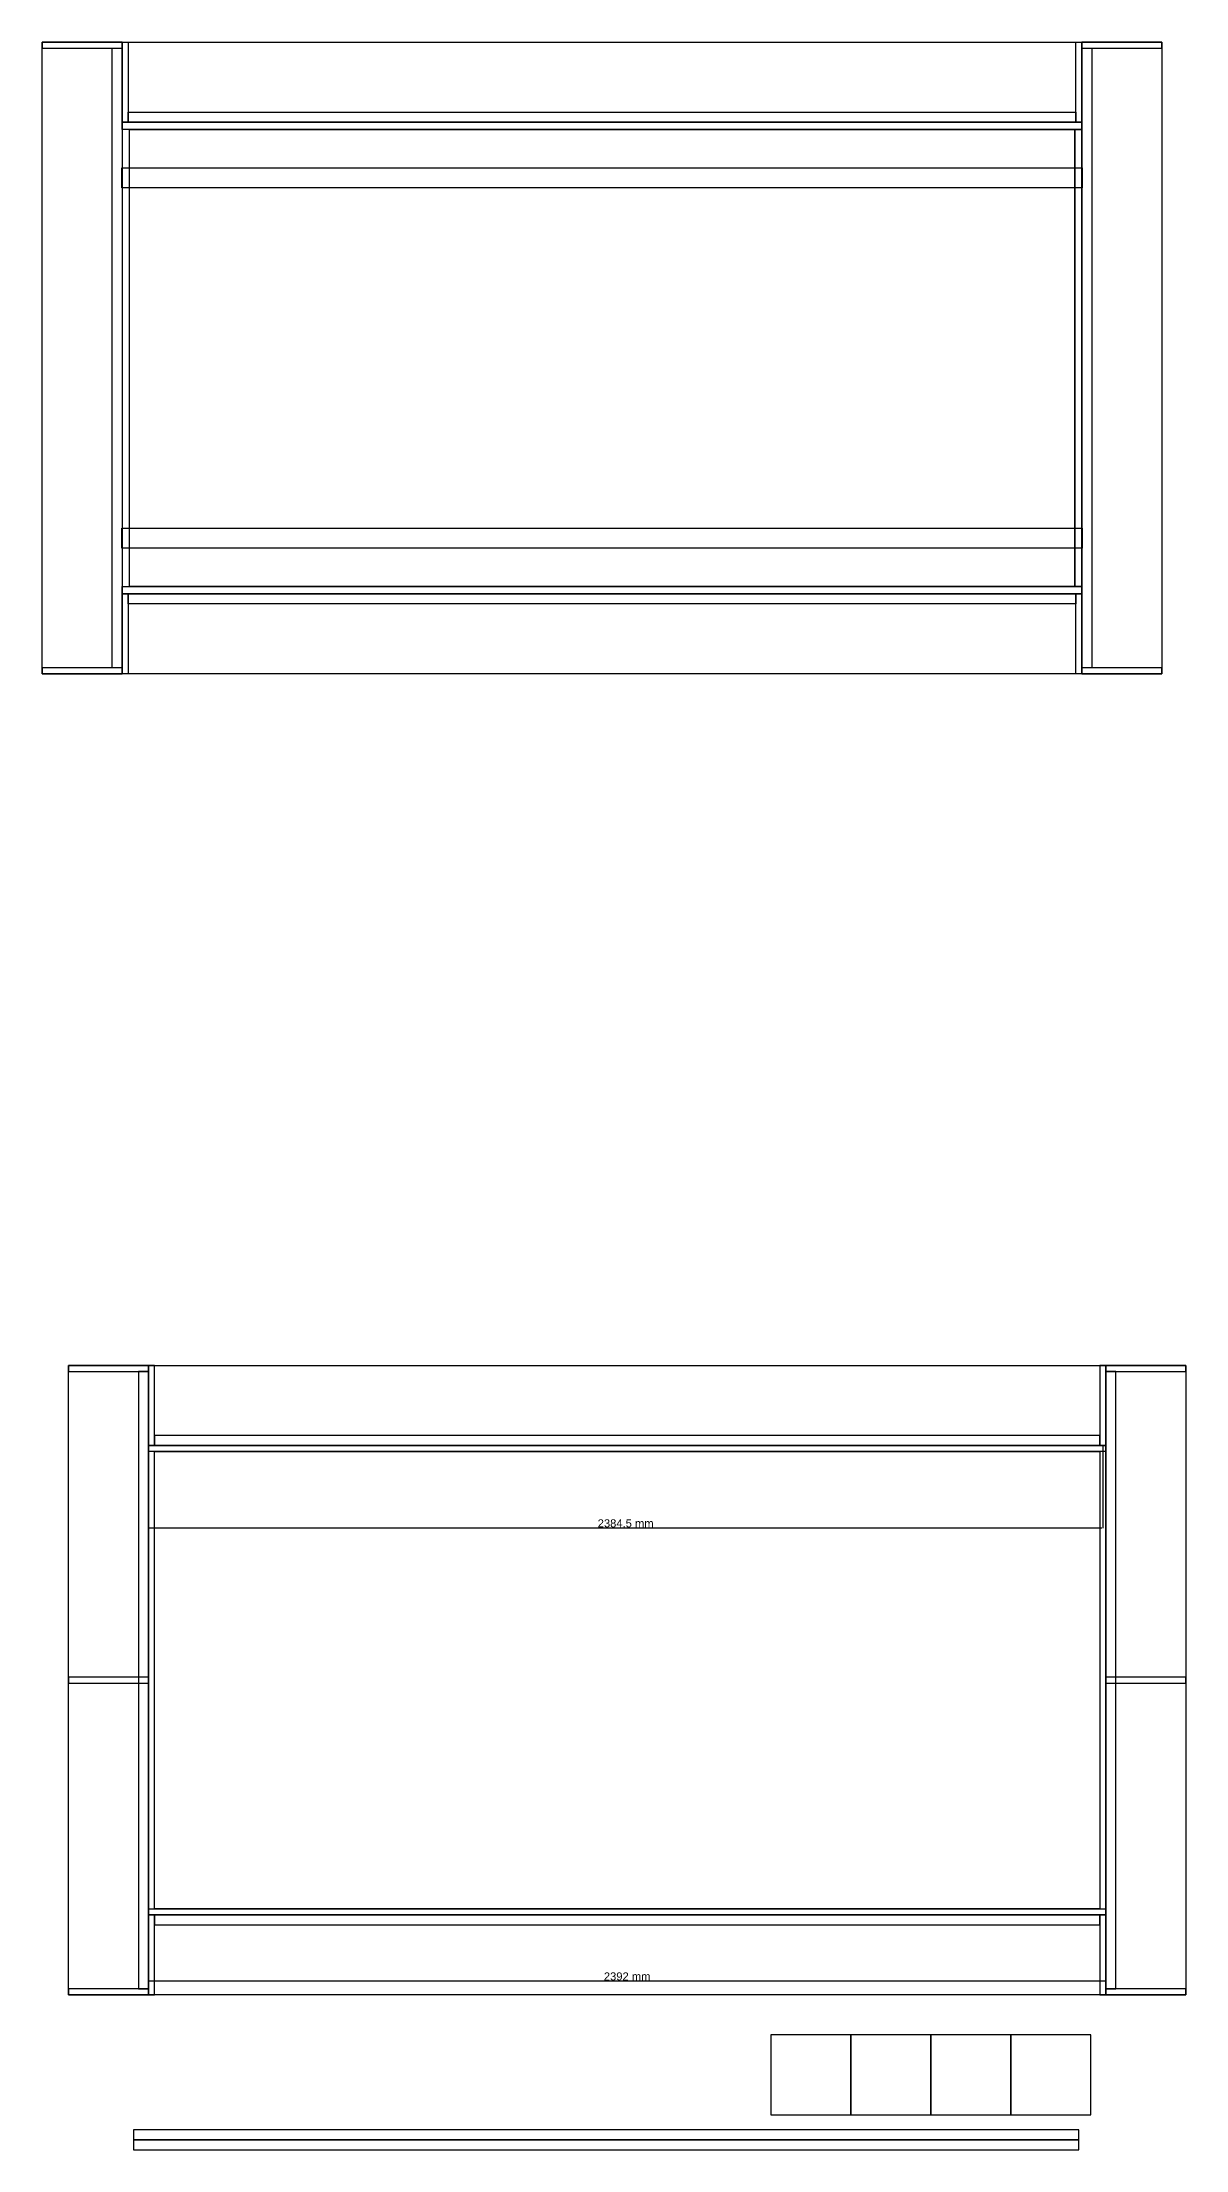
# Model space of a CAD drawing. Header units: millimetres. Extents: x -2408 to 21512, y -16072 to 7561.
# Drawn here: x 8874 to 11732, y -10430 to -5162 of the extents above; entities that cross this region are included whole.
import ezdxf

# ---------------------------------------------------------------- set-up
doc = ezdxf.new("R2010")
doc.units = ezdxf.units.MM
doc.styles.get("Standard").update_dxf_attribs({"font": 'arial.ttf'})
doc.dimstyles.new('Copy of ISO-25', dxfattribs={"dimtxt": 20, "dimasz": 2.5, "dimexe": 1.252, "dimexo": 0.625, "dimtad": 1, "dimdsep": 46, "dimtxsty": 'Standard', "dimcen": 2.5, "dimclrd": 2, "dimclre": 2, "dimclrt": 1, "dimadec": 0, "dimazin": 0, "dimtfac": 1, "dimtmove": 0, "dimatfit": 3, "dimfxl": 1, "dimarcsym": 0})

# ---------------------------------------------------------------- blocks, each defined once
blk = doc.blocks.new('*D140')
at = {"color": 2, "lineweight": -2, "transparency": 16777216}
for p, q in [((9139.7, -8670.6), (9139.7, -8876.4)), ((11524.2, -8670.6), (11524.2, -8876.4)), ((9142.2, -8875.1), (11521.7, -8875.1))]:
    blk.add_line(p, q, dxfattribs=at)
at = {"color": 2, "transparency": 16777216}
for points in [[(9142.2, -8874.7), (9142.2, -8875.5), (9139.7, -8875.1)], [(11521.7, -8874.7), (11521.7, -8875.5), (11524.2, -8875.1)]]:
    blk.add_solid(points, dxfattribs=at)
at = {"layer": 'Defpoints', "color": 0, "transparency": 16777216}
for p in [(9139.7, -8669.9), (11524.2, -8669.9), (11524.2, -8875.1)]:
    blk.add_point(p, dxfattribs=at)
at = {"color": 1, "transparency": 16777216, "insert": (10332, -8864.3), "char_height": 20, "attachment_point": 5}
blk.add_mtext('2384.5 mm', dxfattribs=at)
blk = doc.blocks.new('*D141')
at = {"color": 2, "lineweight": -2, "transparency": 16777216}
for p, q in [((9139.7, -10027.3), (9139.7, -10006.5)), ((9142.2, -10007.8), (11529.2, -10007.8)), ((11531.7, -10027.3), (11531.7, -10006.5))]:
    blk.add_line(p, q, dxfattribs=at)
at = {"color": 2, "transparency": 16777216}
for points in [[(9142.2, -10007.4), (9142.2, -10008.2), (9139.7, -10007.8)], [(11529.2, -10007.4), (11529.2, -10008.2), (11531.7, -10007.8)]]:
    blk.add_solid(points, dxfattribs=at)
at = {"layer": 'Defpoints', "color": 0, "transparency": 16777216}
for p in [(11531.7, -10007.8), (9139.7, -10027.9), (11531.7, -10027.9)]:
    blk.add_point(p, dxfattribs=at)
at = {"color": 1, "transparency": 16777216, "insert": (10335.7, -9996.9), "char_height": 20, "attachment_point": 5}
blk.add_mtext('2392 mm', dxfattribs=at)

msp = doc.modelspace()

# ---------------------------------------------------------------- linework, layer by layer
for points in [[(8874.004, -5161.677), (9074.004, -5161.677), (9074.004, -6740.677), (8874.004, -6740.677), (8874.004, -5161.677)], [(9074.004, -5161.677), (8874.004, -5161.677), (8874.004, -5176.677), (9074.004, -5176.677), (9074.004, -5161.677)], [(9074.004, -5361.677), (9074.004, -5161.677), (11472.004, -5161.677), (11472.004, -5361.677), (9074.004, -5361.677)], [(9089.004, -5361.677), (9074.004, -5361.677), (9074.004, -5161.677), (9089.004, -5161.677), (9089.004, -5361.677)], [(11472.004, -5361.677), (11457.004, -5361.677), (11457.004, -5161.677), (11472.004, -5161.677), (11472.004, -5361.677)], [(11472.004, -5161.677), (11672.004, -5161.677), (11672.004, -6740.677), (11472.004, -6740.677), (11472.004, -5161.677)], [(11672.004, -5161.677), (11472.004, -5161.677), (11472.004, -5176.677), (11672.004, -5176.677), (11672.004, -5161.677)], [(9074.004, -6725.677), (9049.004, -6725.677), (9049.004, -5176.677), (9074.004, -5176.677), (9074.004, -6725.677)], [(11497.004, -6725.677), (11472.004, -6725.677), (11472.004, -5176.677), (11497.004, -5176.677), (11497.004, -6725.677)], [(9074.004, -5379.677), (9074.004, -5361.677), (11472.004, -5361.677), (11472.004, -5379.677), (9074.004, -5379.677)], [(11457.004, -5336.677), (11457.004, -5361.677), (9089.004, -5361.677), (9089.004, -5336.677), (11457.004, -5336.677)], [(9092.004, -5379.677), (9074.004, -5379.677), (9074.004, -6522.677), (9092.004, -6522.677), (9092.004, -5379.677)], [(9092.004, -5379.677), (11454.004, -5379.677), (11454.004, -6522.677), (9092.004, -6522.677), (9092.004, -5379.677)], [(11454.004, -5379.677), (11472.004, -5379.677), (11472.004, -6522.677), (11454.004, -6522.677), (11454.004, -5379.677)], [(9073.004, -5501.177), (9073.004, -5476.177), (11473.004, -5476.177), (11473.004, -5526.177), (9073.004, -5526.177), (9073.004, -5501.177)], [(9073.004, -6401.177), (9073.004, -6376.177), (11473.004, -6376.177), (11473.004, -6426.177), (9073.004, -6426.177), (9073.004, -6401.177)], [(9074.004, -6540.677), (9074.004, -6522.677), (11472.004, -6522.677), (11472.004, -6540.677), (9074.004, -6540.677)], [(9074.004, -6740.677), (9074.004, -6540.677), (11472.004, -6540.677), (11472.004, -6740.677), (9074.004, -6740.677)], [(9089.004, -6740.677), (9074.004, -6740.677), (9074.004, -6540.677), (9089.004, -6540.677), (9089.004, -6740.677)], [(11457.004, -6540.677), (11457.004, -6565.677), (9089.004, -6565.677), (9089.004, -6540.677), (11457.004, -6540.677)], [(11472.004, -6740.677), (11457.004, -6740.677), (11457.004, -6540.677), (11472.004, -6540.677), (11472.004, -6740.677)], [(9074.004, -6725.677), (8874.004, -6725.677), (8874.004, -6740.677), (9074.004, -6740.677), (9074.004, -6725.677)], [(11672.004, -6725.677), (11472.004, -6725.677), (11472.004, -6740.677), (11672.004, -6740.677), (11672.004, -6725.677)], [(9139.713, -10042.931), (8939.713, -10042.931), (8939.713, -8469.931), (9139.713, -8469.931), (9139.713, -10042.931)], [(9139.713, -8469.931), (8939.713, -8469.931), (8939.713, -8484.931), (9139.713, -8484.931), (9139.713, -8469.931)], [(9139.713, -8669.931), (9139.713, -8469.931), (11531.713, -8469.931), (11531.713, -8669.931), (9139.713, -8669.931)], [(9139.713, -8469.931), (9139.713, -8669.931), (9154.713, -8669.931), (9154.713, -8469.931), (9139.713, -8469.931)], [(11516.713, -8469.931), (11516.713, -8669.931), (11531.713, -8669.931), (11531.713, -8469.931), (11516.713, -8469.931)], [(11731.713, -10042.931), (11531.713, -10042.931), (11531.713, -8469.931), (11731.713, -8469.931), (11731.713, -10042.931)], [(11731.713, -8469.931), (11531.713, -8469.931), (11531.713, -8484.931), (11731.713, -8484.931), (11731.713, -8469.931)], [(9139.713, -8484.931), (9114.713, -8484.931), (9114.713, -10027.931), (9139.713, -10027.931), (9139.713, -8484.931)], [(11556.713, -8484.931), (11531.713, -8484.931), (11531.713, -10027.931), (11556.713, -10027.931), (11556.713, -8484.931)], [(9139.713, -8684.931), (9139.713, -8669.931), (11531.713, -8669.931), (11531.713, -8684.931), (9139.713, -8684.931)], [(9154.713, -8684.931), (9139.713, -8684.931), (9139.713, -9827.931), (9154.713, -9827.931), (9154.713, -8684.931)], [(9154.713, -8644.931), (9154.713, -8669.931), (11516.713, -8669.931), (11516.713, -8644.931), (9154.713, -8644.931)], [(11531.713, -8684.931), (11516.713, -8684.931), (11516.713, -9827.931), (11531.713, -9827.931), (11531.713, -8684.931)], [(9139.713, -9248.931), (8939.713, -9248.931), (8939.713, -9263.931), (9139.713, -9263.931), (9139.713, -9248.931)], [(11731.713, -9248.931), (11531.713, -9248.931), (11531.713, -9263.931), (11731.713, -9263.931), (11731.713, -9248.931)], [(9139.713, -9842.931), (9139.713, -9827.931), (11531.713, -9827.931), (11531.713, -9842.931), (9139.713, -9842.931)], [(9139.713, -10042.931), (9139.713, -9842.931), (11531.713, -9842.931), (11531.713, -10042.931), (9139.713, -10042.931)], [(9139.713, -9842.931), (9139.713, -10042.931), (9154.713, -10042.931), (9154.713, -9842.931), (9139.713, -9842.931)], [(9154.713, -9842.931), (9154.713, -9867.931), (11516.713, -9867.931), (11516.713, -9842.931), (9154.713, -9842.931)], [(11516.713, -9842.931), (11516.713, -10042.931), (11531.713, -10042.931), (11531.713, -9842.931), (11516.713, -9842.931)], [(9139.713, -10027.931), (8939.713, -10027.931), (8939.713, -10042.931), (9139.713, -10042.931), (9139.713, -10027.931)], [(11731.713, -10027.931), (11531.713, -10027.931), (11531.713, -10042.931), (11731.713, -10042.931), (11731.713, -10027.931)], [(10894.698, -10143.117), (10694.698, -10143.117), (10694.698, -10343.117), (10894.698, -10343.117), (10894.698, -10143.117)], [(11094.698, -10143.117), (10894.698, -10143.117), (10894.698, -10343.117), (11094.698, -10343.117), (11094.698, -10143.117)], [(11294.698, -10143.117), (11094.698, -10143.117), (11094.698, -10343.117), (11294.698, -10343.117), (11294.698, -10143.117)], [(11494.698, -10143.117), (11294.698, -10143.117), (11294.698, -10343.117), (11494.698, -10343.117), (11494.698, -10143.117)], [(9102.301, -10380.343), (9102.301, -10405.343), (11464.301, -10405.343), (11464.301, -10380.343), (9102.301, -10380.343)], [(9102.301, -10405.343), (9102.301, -10430.343), (11464.301, -10430.343), (11464.301, -10405.343), (9102.301, -10405.343)]]:
    msp.add_lwpolyline(points)
for points in [[(9092.004, -5379.677), (11454.004, -5379.677), (11454.004, -6522.677), (9092.004, -6522.677)], [(9154.713, -8684.931), (11516.713, -8684.931), (11516.713, -9827.931), (9154.713, -9827.931)]]:
    msp.add_lwpolyline(points, close=True)

# ---------------------------------------------------------------- dimensions: what is measured, and where the dimension line sits
for base, p1, p2, picture, middle in [((11524.213, -8875.109), (9139.713, -8669.931), (11524.213, -8669.931), '*D140', (10331.963, -8864.266)), ((11531.713, -10007.787), (9139.713, -10027.931), (11531.713, -10027.931), '*D141', (10335.713, -9996.943))]:
    dim = msp.add_linear_dim(base=base, p1=p1, p2=p2, dimstyle='Copy of ISO-25', override={"dimpost": ' mm'})
    dim.commit()
    dim.dimension.update_dxf_attribs({"geometry": picture, "text_midpoint": middle})

doc.saveas('drawing.dxf')
